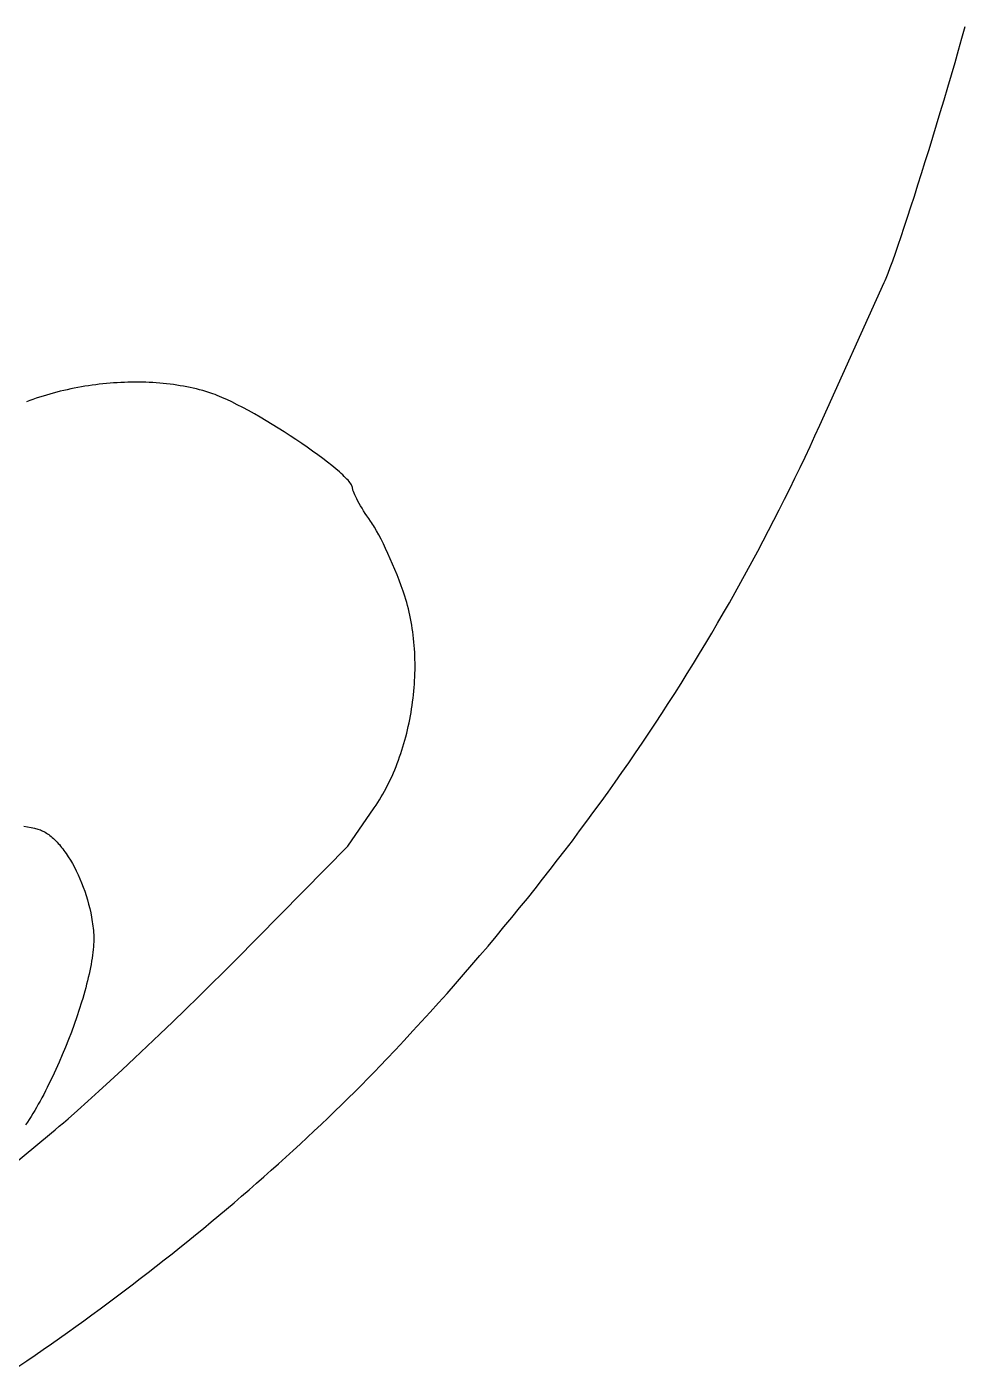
# Model space of a CAD drawing. Header units: millimetres. Extents: x 0.1 to 44.1, y 0.2 to 43.8.
# Drawn here: x 34.49 to 43.34, y 3.96 to 16.58 of the extents above; entities that cross this region are included whole.
import ezdxf

# ---------------------------------------------------------------- set-up
doc = ezdxf.new("R2010")
doc.units = ezdxf.units.MM
doc.header["$MEASUREMENT"] = 0

msp = doc.modelspace()

# ---------------------------------------------------------------- linework, layer by layer
at = {"flags": 128}
for points in [[(34.418524, 3.963546), (34.495232, 4.015427), (34.57196, 4.067817), (34.648692, 4.120702), (34.72541, 4.174069), (34.802098, 4.227904), (34.878737, 4.282193), (34.955312, 4.336924), (35.031804, 4.392083), (35.108196, 4.447657), (35.184472, 4.503631), (35.260614, 4.559993), (35.336604, 4.616729), (35.412427, 4.673825), (35.488064, 4.731269), (35.563498, 4.789047), (35.638712, 4.847145), (35.71369, 4.905549), (35.788413, 4.964248), (35.862865, 5.023226), (35.937028, 5.082471), (36.010885, 5.141969), (36.08442, 5.201706), (36.157614, 5.26167), (36.230451, 5.321846), (36.302913, 5.382222), (36.374984, 5.442784), (36.446646, 5.503518), (36.517882, 5.564411), (36.588674, 5.62545), (36.659006, 5.686621), (36.72886, 5.74791), (36.79822, 5.809305), (36.867067, 5.870791), (36.935385, 5.932356), (37.003157, 5.993985), (37.070365, 6.055666), (37.136992, 6.117385), (37.203022, 6.179129), (37.268436, 6.240884), (37.333218, 6.302636), (37.397351, 6.364372), (37.460816, 6.42608), (37.523598, 6.487744), (37.585679, 6.549353), (37.647041, 6.610892), (37.707668, 6.672348), (37.767543, 6.733707), (37.826647, 6.794957), (37.884965, 6.856083), (37.968259, 6.944292), (38.050882, 7.032588), (38.132839, 7.120976), (38.21413, 7.209458), (38.294758, 7.298039), (38.374726, 7.386721), (38.454037, 7.475509), (38.532692, 7.564407), (38.610694, 7.653417), (38.688046, 7.742543), (38.76475, 7.83179), (38.840809, 7.92116), (38.916224, 8.010657), (38.990999, 8.100284), (39.065136, 8.190047), (39.138638, 8.279947), (39.211506, 8.369988), (39.283743, 8.460175), (39.355353, 8.55051), (39.426336, 8.640998), (39.496696, 8.731642), (39.566435, 8.822445), (39.635556, 8.913411), (39.704061, 9.004544), (39.771953, 9.095848), (39.839233, 9.187325), (39.905905, 9.27898), (39.971971, 9.370816), (40.037433, 9.462836), (40.102294, 9.555045), (40.166556, 9.647446), (40.230222, 9.740042), (40.293294, 9.832837), (40.355774, 9.925835), (40.417666, 10.01904), (40.478972, 10.112454), (40.539693, 10.206081), (40.599833, 10.299926), (40.659394, 10.393991), (40.718378, 10.488281), (40.776788, 10.582799), (40.834627, 10.677548), (40.891896, 10.772532), (40.948598, 10.867754), (41.004737, 10.963219), (41.060313, 11.05893), (41.11533, 11.15489), (41.16979, 11.251104), (41.223695, 11.347574), (41.277049, 11.444304), (41.329853, 11.541298), (41.38211, 11.638559), (41.433822, 11.736092), (41.484992, 11.833899), (41.535623, 11.931984), (41.585716, 12.030351), (41.635274, 12.129004), (41.6843, 12.227946), (41.732797, 12.32718), (41.780765, 12.42671), (41.828209, 12.526541), (41.87513, 12.626674), (41.921532, 12.727115), (41.967415, 12.827866), (42.574599, 14.171473), (42.582685, 14.189847), (42.591351, 14.210381), (42.610356, 14.257694), (42.631468, 14.31294), (42.654544, 14.375648), (42.679441, 14.445346), (42.706014, 14.521563), (42.734119, 14.603827), (42.763612, 14.691667), (42.79435, 14.784612), (42.826188, 14.88219), (42.858982, 14.98393), (42.892589, 15.08936), (42.926864, 15.198008), (42.961664, 15.309404), (42.996845, 15.423076), (43.032262, 15.538553), (43.103231, 15.773033), (43.138495, 15.891094), (43.17342, 16.009074), (43.207861, 16.126501), (43.241676, 16.242904), (43.274719, 16.357812), (43.306848, 16.470752), (43.337917, 16.581254)], [(36.456106, 7.785383), (37.520162, 8.86061), (37.768463, 9.221779), (37.785508, 9.247059), (37.802192, 9.272778), (37.818511, 9.298924), (37.834465, 9.325485), (37.850051, 9.352449), (37.865268, 9.379804), (37.880115, 9.407536), (37.894588, 9.435634), (37.908687, 9.464087), (37.92241, 9.49288), (37.935755, 9.522003), (37.948721, 9.551443), (37.961304, 9.581187), (37.973505, 9.611224), (37.98532, 9.641541), (37.996749, 9.672126), (38.007789, 9.702967), (38.018439, 9.734052), (38.028696, 9.765368), (38.03856, 9.796902), (38.048028, 9.828644), (38.057099, 9.86058), (38.065771, 9.892699), (38.074042, 9.924987), (38.08191, 9.957434), (38.089373, 9.990026), (38.096431, 10.022751), (38.10308, 10.055597), (38.10932, 10.088553), (38.115148, 10.121605), (38.120563, 10.154741), (38.125563, 10.187949), (38.130146, 10.221218), (38.13431, 10.254534), (38.138055, 10.287885), (38.141377, 10.32126), (38.144275, 10.354645), (38.146748, 10.388029), (38.148793, 10.4214), (38.150409, 10.454745), (38.151594, 10.488052), (38.152347, 10.521308), (38.152665, 10.554502), (38.152546, 10.587622), (38.15199, 10.620654), (38.150994, 10.653587), (38.149557, 10.686409), (38.147676, 10.719106), (38.145351, 10.751668), (38.142578, 10.784082), (38.139357, 10.816335), (38.135686, 10.848416), (38.131562, 10.880311), (38.126985, 10.91201), (38.121952, 10.943499), (38.116462, 10.974766), (38.110512, 11.005799), (38.104102, 11.036587), (38.097229, 11.067115), (38.089891, 11.097374), (38.082088, 11.127349), (38.073816, 11.157029), (38.065075, 11.186402), (38.055862, 11.215456), (38.039339, 11.264524), (38.02156, 11.314631), (38.00269, 11.365413), (37.982896, 11.41651), (37.962341, 11.467558), (37.941192, 11.518194), (37.919614, 11.568058), (37.897772, 11.616785), (37.875832, 11.664015), (37.853958, 11.709384), (37.832317, 11.75253), (37.811073, 11.793091), (37.790392, 11.830704), (37.770439, 11.865008), (37.760788, 11.880805), (37.75138, 11.895639), (37.742237, 11.909464), (37.733379, 11.922235), (37.716173, 11.946784), (37.699445, 11.971409), (37.683281, 11.995948), (37.667769, 12.020241), (37.652994, 12.04413), (37.639044, 12.067453), (37.626007, 12.090052), (37.613968, 12.111764), (37.603014, 12.132432), (37.593232, 12.151894), (37.58471, 12.16999), (37.577533, 12.186562), (37.57179, 12.201447), (37.567566, 12.214487), (37.564948, 12.225522), (37.564268, 12.230237), (37.564023, 12.23439), (37.563826, 12.237679), (37.563279, 12.241152), (37.56115, 12.248636), (37.557673, 12.256819), (37.552883, 12.265677), (37.546816, 12.275186), (37.539507, 12.285324), (37.530993, 12.296065), (37.521308, 12.307386), (37.510488, 12.319264), (37.49857, 12.331675), (37.485587, 12.344595), (37.471578, 12.358), (37.456576, 12.371867), (37.440617, 12.386172), (37.405974, 12.416), (37.367932, 12.447295), (37.326777, 12.479867), (37.282794, 12.513526), (37.236269, 12.548083), (37.187485, 12.583347), (37.136729, 12.619129), (37.084286, 12.655238), (37.03044, 12.691486), (36.975477, 12.727681), (36.919681, 12.763636), (36.863339, 12.799158), (36.806735, 12.83406), (36.750153, 12.86815), (36.693881, 12.90124), (36.638201, 12.933138), (36.5834, 12.963657), (36.529763, 12.992604), (36.477575, 13.019792), (36.42712, 13.045029), (36.378684, 13.068127), (36.355313, 13.078814), (36.332553, 13.088895), (36.31044, 13.098346), (36.289011, 13.107143), (36.268299, 13.115263), (36.248343, 13.122682), (36.229176, 13.129377), (36.210834, 13.135322), (36.181841, 13.144061), (36.152517, 13.152376), (36.122875, 13.160269), (36.092926, 13.167742), (36.062682, 13.174796), (36.032154, 13.181431), (36.001353, 13.187651), (35.970291, 13.193455), (35.938981, 13.198845), (35.907432, 13.203823), (35.875658, 13.20839), (35.843669, 13.212547), (35.811477, 13.216295), (35.779093, 13.219637), (35.74653, 13.222572), (35.713798, 13.225104), (35.680909, 13.227232), (35.647876, 13.228959), (35.614708, 13.230285), (35.581418, 13.231213), (35.548018, 13.231742), (35.514519, 13.231876), (35.480932, 13.231614), (35.44727, 13.230959), (35.413543, 13.229912), (35.379763, 13.228474), (35.345942, 13.226646), (35.312091, 13.22443), (35.278222, 13.221827), (35.244347, 13.218839), (35.210477, 13.215466), (35.176623, 13.211711), (35.142797, 13.207574), (35.109011, 13.203057), (35.075276, 13.198161), (35.041603, 13.192888), (35.008005, 13.187239), (34.974493, 13.181215), (34.941078, 13.174818), (34.907773, 13.168048), (34.874587, 13.160908), (34.841534, 13.153399), (34.808625, 13.145521), (34.77587, 13.137277), (34.743283, 13.128668), (34.710874, 13.119695), (34.678654, 13.110359), (34.646636, 13.100662), (34.614831, 13.090605), (34.58325, 13.080189), (34.551906, 13.069416), (34.520809, 13.058288), (34.489971, 13.046805)], [(34.464724, 9.049561), (34.499637, 9.043681), (34.533677, 9.03703), (34.566855, 9.02961), (34.599187, 9.021422), (34.610406, 9.018099), (34.621651, 9.014156), (34.632917, 9.009604), (34.644199, 9.004454), (34.65549, 8.998717), (34.666783, 8.992406), (34.678075, 8.98553), (34.689357, 8.978102), (34.700625, 8.970132), (34.711872, 8.961632), (34.723093, 8.952613), (34.734281, 8.943087), (34.745431, 8.933063), (34.756537, 8.922555), (34.767593, 8.911572), (34.778592, 8.900127), (34.78953, 8.88823), (34.800399, 8.875893), (34.811194, 8.863127), (34.82191, 8.849942), (34.832539, 8.836352), (34.843077, 8.822366), (34.853517, 8.807996), (34.863854, 8.793253), (34.884192, 8.762694), (34.904045, 8.730778), (34.923364, 8.697597), (34.942102, 8.663238), (34.960212, 8.627793), (34.977647, 8.591352), (34.994358, 8.554004), (35.010298, 8.51584), (35.02542, 8.476949), (35.039677, 8.437421), (35.05302, 8.397346), (35.065403, 8.356815), (35.076777, 8.315917), (35.087096, 8.274742), (35.096311, 8.23338), (35.104376, 8.191921), (35.107962, 8.171184), (35.111243, 8.150456), (35.114212, 8.129748), (35.116864, 8.109073), (35.119193, 8.088441), (35.121192, 8.067863), (35.122856, 8.047351), (35.124179, 8.026916), (35.125011, 8.005817), (35.125188, 7.983775), (35.124722, 7.960823), (35.123625, 7.936992), (35.121909, 7.912312), (35.119588, 7.886816), (35.116672, 7.860534), (35.113175, 7.833498), (35.109107, 7.805739), (35.104483, 7.777288), (35.099313, 7.748176), (35.093609, 7.718436), (35.087385, 7.688097), (35.080652, 7.657192), (35.073423, 7.625751), (35.06571, 7.593806), (35.057524, 7.561389), (35.048878, 7.528529), (35.039785, 7.49526), (35.030256, 7.461611), (35.020303, 7.427614), (35.00994, 7.393301), (34.988028, 7.32385), (34.964618, 7.253509), (34.939808, 7.182526), (34.913694, 7.111153), (34.886375, 7.039639), (34.857948, 6.968234), (34.82851, 6.897189), (34.79816, 6.826754), (34.766994, 6.757179), (34.735111, 6.688714), (34.702607, 6.621609), (34.686154, 6.588645), (34.669581, 6.556115), (34.652903, 6.52405), (34.63613, 6.492481), (34.619276, 6.46144), (34.602352, 6.430957), (34.58537, 6.401065), (34.568343, 6.371795), (34.551283, 6.343177), (34.534202, 6.315243), (34.517113, 6.288024), (34.500027, 6.261552), (34.482956, 6.235857)], [(34.061978, 5.612937), (34.727013, 6.161546), (34.762494, 6.191073), (34.800279, 6.22301), (34.840259, 6.257252), (34.882323, 6.293695), (34.972257, 6.372771), (35.069195, 6.459403), (35.172251, 6.552759), (35.280539, 6.652007), (35.393171, 6.756315), (35.509261, 6.864849), (35.627924, 6.976778), (35.748272, 7.091268), (35.869418, 7.207487), (35.990477, 7.324603), (36.110562, 7.441783), (36.228786, 7.558195), (36.344262, 7.673006), (36.456106, 7.785383)]]:
    msp.add_lwpolyline(points, dxfattribs=at)

doc.saveas('drawing.dxf')
